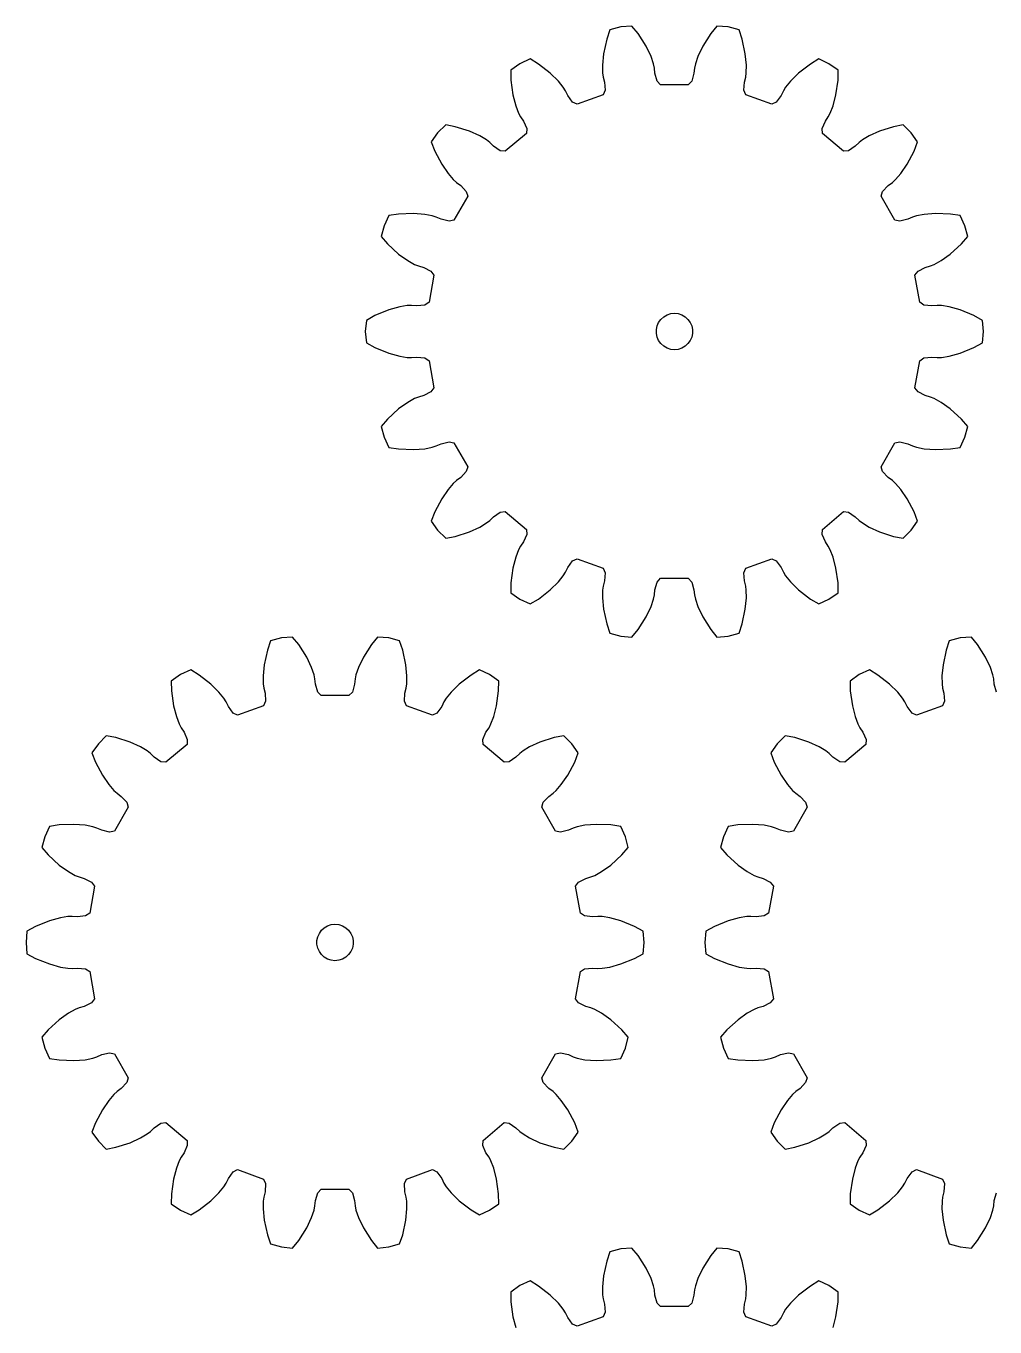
# Model space of a CAD drawing. Extents: x 0 to 163, y 0 to 201.
# Drawn here: x 0 to 79.8, y 94.1 to 201.3 of the extents above; entities that cross this region are included whole.
import ezdxf

# ---------------------------------------------------------------- set-up
doc = ezdxf.new("R2010")
doc.units = 0

msp = doc.modelspace()

# ---------------------------------------------------------------- linework, layer by layer
for p, q in [((48.11, 200.95), (47.85, 200.18)), ((49.01, 201.19), (48.11, 200.95)), ((49.93, 201.27), (49.01, 201.19)), ((50.44, 200.64), (49.93, 201.27)), ((51.09, 199.6), (50.44, 200.64)), ((56.42, 200.64), (55.77, 199.6)), ((56.93, 201.27), (56.42, 200.64)), ((57.85, 201.19), (56.93, 201.27)), ((58.75, 200.95), (57.85, 201.19)), ((59.01, 200.18), (58.75, 200.95)), ((47.85, 200.18), (47.59, 198.98)), ((51.5, 198.76), (51.09, 199.6)), ((55.77, 199.6), (55.36, 198.76)), ((59.27, 198.98), (59.01, 200.18)), ((41.54, 198.56), (40.7, 198.16)), ((42.23, 198.14), (41.54, 198.56)), ((47.59, 198.98), (47.5, 198.05)), ((51.7, 198.15), (51.5, 198.76)), ((55.36, 198.76), (55.16, 198.15)), ((59.36, 198.05), (59.27, 198.98)), ((65.32, 198.56), (64.63, 198.14)), ((66.16, 198.16), (65.32, 198.56)), ((40.7, 198.16), (39.94, 197.63)), ((39.94, 197.63), (39.95, 196.82)), ((43.2, 197.39), (42.23, 198.14)), ((43.87, 196.73), (43.2, 197.39)), ((47.5, 198.05), (47.51, 197.41)), ((47.51, 197.41), (47.56, 197.07)), ((51.78, 197.81), (51.7, 198.15)), ((51.82, 197.38), (51.78, 197.81)), ((52.01, 196.74), (51.82, 197.38)), ((55.04, 197.38), (54.85, 196.74)), ((55.08, 197.81), (55.04, 197.38)), ((55.16, 198.15), (55.08, 197.81)), ((59.3, 197.07), (59.35, 197.41)), ((59.35, 197.41), (59.36, 198.05)), ((63.66, 197.39), (62.99, 196.73)), ((64.63, 198.14), (63.66, 197.39)), ((66.92, 197.63), (66.16, 198.16)), ((66.91, 196.82), (66.92, 197.63)), ((39.95, 196.82), (40.12, 195.61)), ((44.27, 196.23), (43.87, 196.73)), ((44.45, 195.94), (44.27, 196.23)), ((47.56, 197.07), (47.67, 196.65)), ((47.67, 196.65), (47.71, 195.98)), ((52.29, 196.43), (52.01, 196.74)), ((54.57, 196.43), (52.29, 196.43)), ((54.85, 196.74), (54.57, 196.43)), ((59.15, 195.98), (59.19, 196.65)), ((59.19, 196.65), (59.3, 197.07)), ((62.59, 196.23), (62.41, 195.94)), ((62.99, 196.73), (62.59, 196.23)), ((66.74, 195.61), (66.91, 196.82)), ((40.12, 195.61), (40.35, 194.7)), ((44.64, 195.54), (44.45, 195.94)), ((45.04, 195.01), (44.64, 195.54)), ((45.41, 194.82), (45.04, 195.01)), ((47.55, 195.6), (45.41, 194.82)), ((47.71, 195.98), (47.55, 195.6)), ((59.31, 195.6), (59.15, 195.98)), ((61.45, 194.82), (59.31, 195.6)), ((61.82, 195.01), (61.45, 194.82)), ((62.22, 195.54), (61.82, 195.01)), ((62.41, 195.94), (62.22, 195.54)), ((66.51, 194.7), (66.74, 195.61)), ((40.35, 194.7), (40.58, 194.1)), ((40.58, 194.1), (40.75, 193.8)), ((66.11, 193.8), (66.27, 194.1)), ((66.27, 194.1), (66.51, 194.7)), ((34.58, 193.13), (33.92, 192.48)), ((35.37, 192.98), (34.58, 193.13)), ((36.54, 192.6), (35.37, 192.98)), ((40.75, 193.8), (40.99, 193.44)), ((40.99, 193.44), (41.26, 192.82)), ((65.6, 192.82), (65.87, 193.44)), ((65.87, 193.44), (66.11, 193.8)), ((71.49, 192.98), (70.32, 192.6)), ((72.28, 193.13), (71.49, 192.98)), ((72.94, 192.48), (72.28, 193.13)), ((33.92, 192.48), (33.39, 191.72)), ((37.39, 192.22), (36.54, 192.6)), ((37.94, 191.89), (37.39, 192.22)), ((38.21, 191.67), (37.94, 191.89)), ((41.24, 192.41), (39.49, 190.95)), ((41.26, 192.82), (41.24, 192.41)), ((65.62, 192.41), (65.6, 192.82)), ((67.36, 190.95), (65.62, 192.41)), ((68.92, 191.89), (68.65, 191.67)), ((69.47, 192.22), (68.92, 191.89)), ((70.32, 192.6), (69.47, 192.22)), ((73.47, 191.72), (72.94, 192.48)), ((33.39, 191.72), (33.68, 190.97)), ((33.68, 190.97), (34.25, 189.88)), ((38.53, 191.37), (38.21, 191.67)), ((39.08, 191), (38.53, 191.37)), ((39.49, 190.95), (39.08, 191)), ((67.78, 191), (67.36, 190.95)), ((68.33, 191.37), (67.78, 191)), ((68.65, 191.67), (68.33, 191.37)), ((72.6, 189.88), (73.18, 190.97)), ((73.18, 190.97), (73.47, 191.72)), ((34.25, 189.88), (34.78, 189.11)), ((72.08, 189.11), (72.6, 189.88)), ((34.78, 189.11), (35.2, 188.63)), ((35.2, 188.63), (35.46, 188.39)), ((71.4, 188.39), (71.65, 188.63)), ((71.65, 188.63), (72.08, 189.11)), ((35.46, 188.39), (35.82, 188.14)), ((35.82, 188.14), (36.28, 187.65)), ((36.28, 187.65), (36.4, 187.26)), ((70.46, 187.26), (70.58, 187.65)), ((70.58, 187.65), (71.04, 188.14)), ((71.04, 188.14), (71.4, 188.39)), ((36.4, 187.26), (35.26, 185.29)), ((71.6, 185.29), (70.46, 187.26)), ((29.89, 185.66), (29.5, 184.82)), ((30.69, 185.78), (29.89, 185.66)), ((31.92, 185.83), (30.69, 185.78)), ((32.85, 185.76), (31.92, 185.83)), ((33.48, 185.64), (32.85, 185.76)), ((33.81, 185.53), (33.48, 185.64)), ((34.21, 185.35), (33.81, 185.53)), ((73.05, 185.53), (72.65, 185.35)), ((73.38, 185.64), (73.05, 185.53)), ((74.01, 185.76), (73.38, 185.64)), ((74.94, 185.83), (74.01, 185.76)), ((76.17, 185.78), (74.94, 185.83)), ((76.97, 185.66), (76.17, 185.78)), ((77.36, 184.82), (76.97, 185.66)), ((29.5, 184.82), (29.26, 183.93)), ((34.86, 185.19), (34.21, 185.35)), ((35.26, 185.29), (34.86, 185.19)), ((72, 185.19), (71.6, 185.29)), ((72.65, 185.35), (72, 185.19)), ((77.6, 183.93), (77.36, 184.82)), ((29.26, 183.93), (29.79, 183.32)), ((29.79, 183.32), (30.7, 182.49)), ((76.16, 182.49), (77.07, 183.32)), ((77.07, 183.32), (77.6, 183.93)), ((30.7, 182.49), (31.46, 181.95)), ((75.4, 181.95), (76.16, 182.49)), ((31.46, 181.95), (32.02, 181.64)), ((32.02, 181.64), (32.34, 181.51)), ((32.34, 181.51), (32.77, 181.39)), ((32.77, 181.39), (33.36, 181.09)), ((33.36, 181.09), (33.61, 180.76)), ((73.24, 180.76), (73.5, 181.09)), ((73.5, 181.09), (74.09, 181.39)), ((74.09, 181.39), (74.52, 181.51)), ((74.52, 181.51), (74.84, 181.64)), ((74.84, 181.64), (75.4, 181.95)), ((33.61, 180.76), (33.22, 178.52)), ((73.64, 178.52), (73.24, 180.76)), ((29.89, 177.89), (28.75, 177.42)), ((30.79, 178.14), (29.89, 177.89)), ((31.42, 178.24), (30.79, 178.14)), ((31.77, 178.25), (31.42, 178.24)), ((32.21, 178.22), (31.77, 178.25)), ((32.87, 178.29), (32.21, 178.22)), ((33.22, 178.52), (32.87, 178.29)), ((73.99, 178.29), (73.64, 178.52)), ((74.65, 178.22), (73.99, 178.29)), ((75.09, 178.25), (74.65, 178.22)), ((75.44, 178.24), (75.09, 178.25)), ((76.07, 178.14), (75.44, 178.24)), ((76.97, 177.89), (76.07, 178.14)), ((78.11, 177.42), (76.97, 177.89)), ((28.05, 177.03), (27.96, 176.11)), ((28.75, 177.42), (28.05, 177.03)), ((52, 176.57), (52.13, 176.86)), ((52.13, 176.86), (52.31, 177.11)), ((52.31, 177.11), (52.55, 177.32)), ((52.55, 177.32), (52.82, 177.48)), ((52.82, 177.48), (53.12, 177.58)), ((53.12, 177.58), (53.43, 177.61)), ((53.43, 177.61), (53.74, 177.58)), ((53.74, 177.58), (54.04, 177.48)), ((54.04, 177.48), (54.31, 177.32)), ((54.31, 177.32), (54.54, 177.11)), ((54.54, 177.11), (54.73, 176.86)), ((54.73, 176.86), (54.86, 176.57)), ((78.81, 177.03), (78.11, 177.42)), ((78.89, 176.11), (78.81, 177.03)), ((27.96, 176.11), (28.05, 175.19)), ((51.94, 176.27), (52, 176.57)), ((51.94, 175.95), (51.94, 176.27)), ((52, 175.65), (51.94, 175.95)), ((54.86, 176.57), (54.92, 176.27)), ((54.92, 175.95), (54.86, 175.65)), ((54.92, 176.27), (54.92, 175.95)), ((78.81, 175.19), (78.89, 176.11)), ((28.05, 175.19), (28.75, 174.8)), ((28.75, 174.8), (29.89, 174.33)), ((52.13, 175.36), (52, 175.65)), ((52.31, 175.11), (52.13, 175.36)), ((52.55, 174.9), (52.31, 175.11)), ((52.82, 174.74), (52.55, 174.9)), ((53.12, 174.64), (52.82, 174.74)), ((54.04, 174.74), (53.74, 174.64)), ((54.31, 174.9), (54.04, 174.74)), ((54.54, 175.11), (54.31, 174.9)), ((54.73, 175.36), (54.54, 175.11)), ((54.86, 175.65), (54.73, 175.36)), ((76.97, 174.33), (78.11, 174.8)), ((78.11, 174.8), (78.81, 175.19)), ((29.89, 174.33), (30.79, 174.08)), ((30.79, 174.08), (31.42, 173.98)), ((31.42, 173.98), (31.77, 173.97)), ((31.77, 173.97), (32.21, 174)), ((32.21, 174), (32.87, 173.93)), ((32.87, 173.93), (33.22, 173.7)), ((33.22, 173.7), (33.61, 171.46)), ((53.43, 174.61), (53.12, 174.64)), ((53.74, 174.64), (53.43, 174.61)), ((73.24, 171.46), (73.64, 173.7)), ((73.64, 173.7), (73.99, 173.93)), ((73.99, 173.93), (74.65, 174)), ((74.65, 174), (75.09, 173.97)), ((75.09, 173.97), (75.44, 173.98)), ((75.44, 173.98), (76.07, 174.08)), ((76.07, 174.08), (76.97, 174.33)), ((33.61, 171.46), (33.36, 171.13)), ((73.5, 171.13), (73.24, 171.46)), ((32.02, 170.58), (31.46, 170.27)), ((32.34, 170.71), (32.02, 170.58)), ((32.77, 170.83), (32.34, 170.71)), ((33.36, 171.13), (32.77, 170.83)), ((74.09, 170.83), (73.5, 171.13)), ((74.52, 170.71), (74.09, 170.83)), ((74.84, 170.58), (74.52, 170.71)), ((75.4, 170.27), (74.84, 170.58)), ((30.7, 169.73), (29.79, 168.9)), ((31.46, 170.27), (30.7, 169.73)), ((76.16, 169.73), (75.4, 170.27)), ((77.07, 168.9), (76.16, 169.73)), ((29.79, 168.9), (29.26, 168.3)), ((29.26, 168.3), (29.5, 167.4)), ((77.6, 168.3), (77.07, 168.9)), ((77.36, 167.4), (77.6, 168.3)), ((29.5, 167.4), (29.89, 166.56)), ((76.97, 166.56), (77.36, 167.4)), ((29.89, 166.56), (30.69, 166.44)), ((30.69, 166.44), (31.92, 166.39)), ((31.92, 166.39), (32.85, 166.46)), ((32.85, 166.46), (33.48, 166.59)), ((33.48, 166.59), (33.81, 166.69)), ((33.81, 166.69), (34.21, 166.87)), ((34.21, 166.87), (34.86, 167.03)), ((34.86, 167.03), (35.26, 166.94)), ((35.26, 166.94), (36.4, 164.96)), ((70.46, 164.96), (71.6, 166.94)), ((71.6, 166.94), (72, 167.03)), ((72, 167.03), (72.65, 166.87)), ((72.65, 166.87), (73.05, 166.69)), ((73.05, 166.69), (73.38, 166.59)), ((73.38, 166.59), (74.01, 166.46)), ((74.01, 166.46), (74.94, 166.39)), ((74.94, 166.39), (76.17, 166.44)), ((76.17, 166.44), (76.97, 166.56)), ((35.82, 164.08), (35.46, 163.83)), ((36.28, 164.57), (35.82, 164.08)), ((36.4, 164.96), (36.28, 164.57)), ((70.58, 164.57), (70.46, 164.96)), ((71.04, 164.08), (70.58, 164.57)), ((71.4, 163.83), (71.04, 164.08)), ((34.78, 163.11), (34.25, 162.34)), ((35.2, 163.59), (34.78, 163.11)), ((35.46, 163.83), (35.2, 163.59)), ((71.65, 163.59), (71.4, 163.83)), ((72.08, 163.11), (71.65, 163.59)), ((72.6, 162.34), (72.08, 163.11)), ((34.25, 162.34), (33.68, 161.25)), ((73.18, 161.25), (72.6, 162.34)), ((33.68, 161.25), (33.39, 160.5)), ((38.21, 160.55), (38.53, 160.85)), ((38.53, 160.85), (39.08, 161.22)), ((39.08, 161.22), (39.49, 161.28)), ((39.49, 161.28), (41.24, 159.81)), ((65.62, 159.81), (67.36, 161.28)), ((67.36, 161.28), (67.78, 161.22)), ((67.78, 161.22), (68.33, 160.85)), ((68.33, 160.85), (68.65, 160.55)), ((73.47, 160.5), (73.18, 161.25)), ((33.39, 160.5), (33.92, 159.74)), ((33.92, 159.74), (34.58, 159.09)), ((36.54, 159.62), (37.39, 160)), ((37.39, 160), (37.94, 160.34)), ((37.94, 160.34), (38.21, 160.55)), ((41.24, 159.81), (41.26, 159.4)), ((65.6, 159.4), (65.62, 159.81)), ((68.65, 160.55), (68.92, 160.34)), ((68.92, 160.34), (69.47, 160)), ((69.47, 160), (70.32, 159.62)), ((72.28, 159.09), (72.94, 159.74)), ((72.94, 159.74), (73.47, 160.5)), ((34.58, 159.09), (35.37, 159.24)), ((35.37, 159.24), (36.54, 159.62)), ((40.99, 158.78), (40.75, 158.42)), ((41.26, 159.4), (40.99, 158.78)), ((65.87, 158.78), (65.6, 159.4)), ((66.11, 158.42), (65.87, 158.78)), ((70.32, 159.62), (71.49, 159.24)), ((71.49, 159.24), (72.28, 159.09)), ((40.35, 157.52), (40.12, 156.61)), ((40.58, 158.12), (40.35, 157.52)), ((40.75, 158.42), (40.58, 158.12)), ((66.27, 158.12), (66.11, 158.42)), ((66.51, 157.52), (66.27, 158.12)), ((66.74, 156.61), (66.51, 157.52)), ((40.12, 156.61), (39.95, 155.4)), ((44.45, 156.28), (44.64, 156.68)), ((44.64, 156.68), (45.04, 157.21)), ((45.04, 157.21), (45.41, 157.4)), ((45.41, 157.4), (47.55, 156.62)), ((47.55, 156.62), (47.71, 156.24)), ((59.15, 156.24), (59.31, 156.62)), ((59.31, 156.62), (61.45, 157.4)), ((61.45, 157.4), (61.82, 157.21)), ((61.82, 157.21), (62.22, 156.68)), ((62.22, 156.68), (62.41, 156.28)), ((66.91, 155.4), (66.74, 156.61)), ((39.95, 155.4), (39.94, 154.59)), ((43.2, 154.84), (43.87, 155.49)), ((43.87, 155.49), (44.27, 155.99)), ((44.27, 155.99), (44.45, 156.28)), ((47.67, 155.58), (47.56, 155.15)), ((47.71, 156.24), (47.67, 155.58)), ((51.82, 154.84), (52.01, 155.48)), ((52.01, 155.48), (52.29, 155.79)), ((52.29, 155.79), (54.57, 155.79)), ((54.57, 155.79), (54.85, 155.48)), ((54.85, 155.48), (55.04, 154.84)), ((59.19, 155.58), (59.15, 156.24)), ((59.3, 155.15), (59.19, 155.58)), ((62.41, 156.28), (62.59, 155.99)), ((62.59, 155.99), (62.99, 155.49)), ((62.99, 155.49), (63.66, 154.84)), ((66.92, 154.59), (66.91, 155.4)), ((39.94, 154.59), (40.7, 154.06)), ((42.23, 154.08), (43.2, 154.84)), ((47.51, 154.81), (47.5, 154.17)), ((47.56, 155.15), (47.51, 154.81)), ((51.7, 154.07), (51.78, 154.41)), ((51.78, 154.41), (51.82, 154.84)), ((55.04, 154.84), (55.08, 154.41)), ((55.08, 154.41), (55.16, 154.07)), ((59.35, 154.81), (59.3, 155.15)), ((59.36, 154.17), (59.35, 154.81)), ((63.66, 154.84), (64.63, 154.08)), ((66.16, 154.06), (66.92, 154.59)), ((40.7, 154.06), (41.54, 153.67)), ((41.54, 153.67), (42.23, 154.08)), ((47.5, 154.17), (47.59, 153.24)), ((47.59, 153.24), (47.85, 152.04)), ((51.09, 152.62), (51.5, 153.46)), ((51.5, 153.46), (51.7, 154.07)), ((55.16, 154.07), (55.36, 153.46)), ((55.36, 153.46), (55.77, 152.62)), ((59.01, 152.04), (59.27, 153.24)), ((59.27, 153.24), (59.36, 154.17)), ((64.63, 154.08), (65.32, 153.67)), ((65.32, 153.67), (66.16, 154.06)), ((50.44, 151.58), (51.09, 152.62)), ((55.77, 152.62), (56.42, 151.58)), ((47.85, 152.04), (48.11, 151.27)), ((48.11, 151.27), (49.01, 151.03)), ((49.93, 150.95), (50.44, 151.58)), ((56.42, 151.58), (56.93, 150.95)), ((57.85, 151.03), (58.75, 151.27)), ((58.75, 151.27), (59.01, 152.04)), ((20.15, 150.63), (19.89, 149.87)), ((21.04, 150.87), (20.15, 150.63)), ((21.97, 150.95), (21.04, 150.87)), ((22.47, 150.32), (21.97, 150.95)), ((23.13, 149.28), (22.47, 150.32)), ((28.46, 150.32), (27.8, 149.28)), ((28.96, 150.95), (28.46, 150.32)), ((29.89, 150.87), (28.96, 150.95)), ((30.78, 150.63), (29.89, 150.87)), ((31.04, 149.87), (30.78, 150.63)), ((49.01, 151.03), (49.93, 150.95)), ((56.93, 150.95), (57.85, 151.03)), ((76.08, 150.63), (75.82, 149.87)), ((76.97, 150.87), (76.08, 150.63)), ((77.9, 150.95), (76.97, 150.87)), ((78.4, 150.32), (77.9, 150.95)), ((79.06, 149.28), (78.4, 150.32)), ((19.89, 149.87), (19.63, 148.67)), ((23.53, 148.44), (23.13, 149.28)), ((27.8, 149.28), (27.4, 148.44)), ((31.3, 148.67), (31.04, 149.87)), ((75.82, 149.87), (75.56, 148.67)), ((79.46, 148.44), (79.06, 149.28)), ((13.57, 148.24), (12.73, 147.85)), ((14.26, 147.82), (13.57, 148.24)), ((19.63, 148.67), (19.54, 147.74)), ((23.74, 147.83), (23.53, 148.44)), ((27.4, 148.44), (27.19, 147.83)), ((31.39, 147.74), (31.3, 148.67)), ((37.36, 148.24), (36.67, 147.82)), ((38.2, 147.85), (37.36, 148.24)), ((69.5, 148.24), (68.66, 147.85)), ((70.19, 147.82), (69.5, 148.24)), ((75.56, 148.67), (75.47, 147.74)), ((79.67, 147.83), (79.46, 148.44)), ((12.73, 147.85), (11.97, 147.32)), ((11.97, 147.32), (11.99, 146.51)), ((15.23, 147.07), (14.26, 147.82)), ((15.9, 146.41), (15.23, 147.07)), ((19.54, 147.74), (19.55, 147.1)), ((19.55, 147.1), (19.6, 146.75)), ((23.81, 147.5), (23.74, 147.83)), ((23.85, 147.06), (23.81, 147.5)), ((24.04, 146.42), (23.85, 147.06)), ((27.08, 147.06), (26.89, 146.42)), ((27.12, 147.5), (27.08, 147.06)), ((27.19, 147.83), (27.12, 147.5)), ((31.33, 146.75), (31.38, 147.1)), ((31.38, 147.1), (31.39, 147.74)), ((35.69, 147.07), (35.03, 146.41)), ((36.67, 147.82), (35.69, 147.07)), ((38.96, 147.32), (38.2, 147.85)), ((38.94, 146.51), (38.96, 147.32)), ((68.66, 147.85), (67.9, 147.32)), ((67.9, 147.32), (67.92, 146.51)), ((71.16, 147.07), (70.19, 147.82)), ((71.83, 146.41), (71.16, 147.07)), ((75.47, 147.74), (75.48, 147.1)), ((75.48, 147.1), (75.53, 146.75)), ((79.74, 147.5), (79.67, 147.83)), ((79.78, 147.06), (79.74, 147.5)), ((79.97, 146.42), (79.78, 147.06)), ((11.99, 146.51), (12.16, 145.29)), ((16.3, 145.91), (15.9, 146.41)), ((16.49, 145.62), (16.3, 145.91)), ((19.6, 146.75), (19.7, 146.33)), ((19.7, 146.33), (19.74, 145.66)), ((24.33, 146.12), (24.04, 146.42)), ((26.6, 146.12), (24.33, 146.12)), ((26.89, 146.42), (26.6, 146.12)), ((31.18, 145.66), (31.22, 146.33)), ((31.22, 146.33), (31.33, 146.75)), ((34.63, 145.91), (34.44, 145.62)), ((35.03, 146.41), (34.63, 145.91)), ((38.77, 145.29), (38.94, 146.51)), ((67.92, 146.51), (68.09, 145.29)), ((72.23, 145.91), (71.83, 146.41)), ((72.42, 145.62), (72.23, 145.91)), ((75.53, 146.75), (75.63, 146.33)), ((75.63, 146.33), (75.67, 145.66)), ((12.16, 145.29), (12.39, 144.39)), ((16.68, 145.23), (16.49, 145.62)), ((17.08, 144.69), (16.68, 145.23)), ((17.44, 144.5), (17.08, 144.69)), ((19.58, 145.28), (17.44, 144.5)), ((19.74, 145.66), (19.58, 145.28)), ((31.35, 145.28), (31.18, 145.66)), ((33.49, 144.5), (31.35, 145.28)), ((33.85, 144.69), (33.49, 144.5)), ((34.25, 145.23), (33.85, 144.69)), ((34.44, 145.62), (34.25, 145.23)), ((38.54, 144.39), (38.77, 145.29)), ((68.09, 145.29), (68.32, 144.39)), ((72.61, 145.23), (72.42, 145.62)), ((73.01, 144.69), (72.61, 145.23)), ((73.37, 144.5), (73.01, 144.69)), ((75.51, 145.28), (73.37, 144.5)), ((75.67, 145.66), (75.51, 145.28)), ((12.39, 144.39), (12.62, 143.79)), ((12.62, 143.79), (12.78, 143.48)), ((38.15, 143.48), (38.31, 143.79)), ((38.31, 143.79), (38.54, 144.39)), ((68.32, 144.39), (68.55, 143.79)), ((68.55, 143.79), (68.71, 143.48)), ((6.61, 142.82), (5.96, 142.16)), ((7.41, 142.66), (6.61, 142.82)), ((8.58, 142.29), (7.41, 142.66)), ((12.78, 143.48), (13.03, 143.12)), ((13.03, 143.12), (13.29, 142.51)), ((13.29, 142.51), (13.27, 142.09)), ((37.64, 142.51), (37.9, 143.12)), ((37.66, 142.09), (37.64, 142.51)), ((37.9, 143.12), (38.15, 143.48)), ((43.52, 142.66), (42.35, 142.29)), ((44.32, 142.82), (43.52, 142.66)), ((44.97, 142.16), (44.32, 142.82)), ((62.54, 142.82), (61.89, 142.16)), ((63.34, 142.66), (62.54, 142.82)), ((64.5, 142.29), (63.34, 142.66)), ((68.71, 143.48), (68.96, 143.12)), ((68.96, 143.12), (69.22, 142.51)), ((69.22, 142.51), (69.2, 142.09)), ((5.96, 142.16), (5.43, 141.4)), ((9.43, 141.9), (8.58, 142.29)), ((9.97, 141.57), (9.43, 141.9)), ((10.25, 141.36), (9.97, 141.57)), ((13.27, 142.09), (11.53, 140.63)), ((39.4, 140.63), (37.66, 142.09)), ((40.96, 141.57), (40.68, 141.36)), ((41.5, 141.9), (40.96, 141.57)), ((42.35, 142.29), (41.5, 141.9)), ((45.5, 141.4), (44.97, 142.16)), ((61.89, 142.16), (61.36, 141.4)), ((65.36, 141.9), (64.5, 142.29)), ((65.9, 141.57), (65.36, 141.9)), ((66.18, 141.36), (65.9, 141.57)), ((69.2, 142.09), (67.46, 140.63)), ((5.43, 141.4), (5.72, 140.65)), ((5.72, 140.65), (6.29, 139.56)), ((10.56, 141.05), (10.25, 141.36)), ((11.12, 140.68), (10.56, 141.05)), ((11.53, 140.63), (11.12, 140.68)), ((39.81, 140.68), (39.4, 140.63)), ((40.37, 141.05), (39.81, 140.68)), ((40.68, 141.36), (40.37, 141.05)), ((44.64, 139.56), (45.21, 140.65)), ((45.21, 140.65), (45.5, 141.4)), ((61.36, 141.4), (61.65, 140.65)), ((61.65, 140.65), (62.22, 139.56)), ((66.49, 141.05), (66.18, 141.36)), ((67.05, 140.68), (66.49, 141.05)), ((67.46, 140.63), (67.05, 140.68)), ((6.29, 139.56), (6.82, 138.79)), ((44.11, 138.79), (44.64, 139.56)), ((62.22, 139.56), (62.75, 138.79)), ((6.82, 138.79), (7.24, 138.31)), ((7.24, 138.31), (7.5, 138.08)), ((43.43, 138.08), (43.69, 138.31)), ((43.69, 138.31), (44.11, 138.79)), ((62.75, 138.79), (63.17, 138.31)), ((63.17, 138.31), (63.43, 138.08)), ((7.5, 138.08), (7.85, 137.82)), ((7.85, 137.82), (8.31, 137.34)), ((8.31, 137.34), (8.43, 136.94)), ((42.49, 136.94), (42.62, 137.34)), ((42.62, 137.34), (43.08, 137.82)), ((43.08, 137.82), (43.43, 138.08)), ((63.43, 138.08), (63.78, 137.82)), ((63.78, 137.82), (64.24, 137.34)), ((64.24, 137.34), (64.36, 136.94)), ((8.43, 136.94), (7.3, 134.97)), ((43.63, 134.97), (42.49, 136.94)), ((64.36, 136.94), (63.23, 134.97)), ((1.93, 135.34), (1.54, 134.5)), ((2.73, 135.47), (1.93, 135.34)), ((3.95, 135.51), (2.73, 135.47)), ((4.88, 135.44), (3.95, 135.51)), ((5.51, 135.32), (4.88, 135.44)), ((5.84, 135.21), (5.51, 135.32)), ((6.24, 135.03), (5.84, 135.21)), ((6.89, 134.88), (6.24, 135.03)), ((44.69, 135.03), (44.04, 134.88)), ((45.09, 135.21), (44.69, 135.03)), ((45.42, 135.32), (45.09, 135.21)), ((46.04, 135.44), (45.42, 135.32)), ((46.98, 135.51), (46.04, 135.44)), ((48.2, 135.47), (46.98, 135.51)), ((49, 135.34), (48.2, 135.47)), ((49.39, 134.5), (49, 135.34)), ((57.86, 135.34), (57.47, 134.5)), ((58.66, 135.47), (57.86, 135.34)), ((59.88, 135.51), (58.66, 135.47)), ((60.81, 135.44), (59.88, 135.51)), ((61.44, 135.32), (60.81, 135.44)), ((61.77, 135.21), (61.44, 135.32)), ((62.17, 135.03), (61.77, 135.21)), ((62.82, 134.88), (62.17, 135.03)), ((1.54, 134.5), (1.3, 133.61)), ((7.3, 134.97), (6.89, 134.88)), ((44.04, 134.88), (43.63, 134.97)), ((49.63, 133.61), (49.39, 134.5)), ((57.47, 134.5), (57.23, 133.61)), ((63.23, 134.97), (62.82, 134.88)), ((1.3, 133.61), (1.83, 133)), ((1.83, 133), (2.74, 132.17)), ((48.19, 132.17), (49.1, 133)), ((49.1, 133), (49.63, 133.61)), ((57.23, 133.61), (57.76, 133)), ((57.76, 133), (58.67, 132.17)), ((2.74, 132.17), (3.5, 131.63)), ((47.43, 131.63), (48.19, 132.17)), ((58.67, 132.17), (59.43, 131.63)), ((3.5, 131.63), (4.06, 131.32)), ((4.06, 131.32), (4.38, 131.19)), ((4.38, 131.19), (4.8, 131.07)), ((4.8, 131.07), (5.4, 130.77)), ((5.4, 130.77), (5.65, 130.44)), ((45.28, 130.44), (45.53, 130.77)), ((45.53, 130.77), (46.13, 131.07)), ((46.13, 131.07), (46.55, 131.19)), ((46.55, 131.19), (46.87, 131.32)), ((46.87, 131.32), (47.43, 131.63)), ((59.43, 131.63), (59.99, 131.32)), ((59.99, 131.32), (60.31, 131.19)), ((60.31, 131.19), (60.73, 131.07)), ((60.73, 131.07), (61.33, 130.77)), ((61.33, 130.77), (61.58, 130.44)), ((5.65, 130.44), (5.25, 128.2)), ((45.68, 128.2), (45.28, 130.44)), ((61.58, 130.44), (61.18, 128.2)), ((1.93, 127.57), (0.79, 127.11)), ((2.83, 127.82), (1.93, 127.57)), ((3.46, 127.92), (2.83, 127.82)), ((3.81, 127.93), (3.46, 127.92)), ((4.24, 127.9), (3.81, 127.93)), ((4.91, 127.98), (4.24, 127.9)), ((5.25, 128.2), (4.91, 127.98)), ((46.02, 127.98), (45.68, 128.2)), ((46.69, 127.9), (46.02, 127.98)), ((47.12, 127.93), (46.69, 127.9)), ((47.47, 127.92), (47.12, 127.93)), ((48.1, 127.82), (47.47, 127.92)), ((49, 127.57), (48.1, 127.82)), ((50.14, 127.11), (49, 127.57)), ((57.86, 127.57), (56.72, 127.11)), ((58.76, 127.82), (57.86, 127.57)), ((59.39, 127.92), (58.76, 127.82)), ((59.73, 127.93), (59.39, 127.92)), ((60.17, 127.9), (59.73, 127.93)), ((60.83, 127.98), (60.17, 127.9)), ((61.18, 128.2), (60.83, 127.98)), ((0.08, 126.72), (0, 125.79)), ((0.79, 127.11), (0.08, 126.72)), ((24.04, 126.26), (24.17, 126.54)), ((24.17, 126.54), (24.35, 126.8)), ((24.35, 126.8), (24.58, 127.01)), ((24.58, 127.01), (24.85, 127.16)), ((24.85, 127.16), (25.15, 127.26)), ((25.15, 127.26), (25.46, 127.29)), ((25.46, 127.29), (25.78, 127.26)), ((25.78, 127.26), (26.07, 127.16)), ((26.07, 127.16), (26.35, 127.01)), ((26.35, 127.01), (26.58, 126.8)), ((26.58, 126.8), (26.76, 126.54)), ((26.76, 126.54), (26.89, 126.26)), ((50.85, 126.72), (50.14, 127.11)), ((50.93, 125.79), (50.85, 126.72)), ((56.01, 126.72), (55.93, 125.79)), ((56.72, 127.11), (56.01, 126.72)), ((0, 125.79), (0.08, 124.87)), ((23.97, 125.95), (24.04, 126.26)), ((23.97, 125.64), (23.97, 125.95)), ((24.04, 125.33), (23.97, 125.64)), ((26.89, 126.26), (26.96, 125.95)), ((26.96, 125.64), (26.89, 125.33)), ((26.96, 125.95), (26.96, 125.64)), ((50.85, 124.87), (50.93, 125.79)), ((55.93, 125.79), (56.01, 124.87)), ((0.08, 124.87), (0.79, 124.48)), ((0.79, 124.48), (1.93, 124.02)), ((24.17, 125.04), (24.04, 125.33)), ((24.35, 124.79), (24.17, 125.04)), ((24.58, 124.58), (24.35, 124.79)), ((24.85, 124.42), (24.58, 124.58)), ((25.15, 124.33), (24.85, 124.42)), ((25.46, 124.29), (25.15, 124.33)), ((25.78, 124.33), (25.46, 124.29)), ((26.07, 124.42), (25.78, 124.33)), ((26.35, 124.58), (26.07, 124.42)), ((26.58, 124.79), (26.35, 124.58)), ((26.76, 125.04), (26.58, 124.79)), ((26.89, 125.33), (26.76, 125.04)), ((49, 124.02), (50.14, 124.48)), ((50.14, 124.48), (50.85, 124.87)), ((56.01, 124.87), (56.72, 124.48)), ((56.72, 124.48), (57.86, 124.02)), ((1.93, 124.02), (2.83, 123.77)), ((2.83, 123.77), (3.46, 123.67)), ((3.46, 123.67), (3.81, 123.65)), ((3.81, 123.65), (4.24, 123.69)), ((4.24, 123.69), (4.91, 123.61)), ((4.91, 123.61), (5.25, 123.39)), ((5.25, 123.39), (5.65, 121.14)), ((45.28, 121.14), (45.68, 123.39)), ((45.68, 123.39), (46.02, 123.61)), ((46.02, 123.61), (46.69, 123.69)), ((46.69, 123.69), (47.12, 123.65)), ((47.12, 123.65), (47.47, 123.67)), ((47.47, 123.67), (48.1, 123.77)), ((48.1, 123.77), (49, 124.02)), ((57.86, 124.02), (58.76, 123.77)), ((58.76, 123.77), (59.39, 123.67)), ((59.39, 123.67), (59.73, 123.65)), ((59.73, 123.65), (60.17, 123.69)), ((60.17, 123.69), (60.83, 123.61)), ((60.83, 123.61), (61.18, 123.39)), ((61.18, 123.39), (61.58, 121.14)), ((5.65, 121.14), (5.4, 120.81)), ((45.53, 120.81), (45.28, 121.14)), ((61.58, 121.14), (61.33, 120.81)), ((4.06, 120.27), (3.5, 119.96)), ((4.38, 120.4), (4.06, 120.27)), ((4.8, 120.51), (4.38, 120.4)), ((5.4, 120.81), (4.8, 120.51)), ((46.13, 120.51), (45.53, 120.81)), ((46.55, 120.4), (46.13, 120.51)), ((46.87, 120.27), (46.55, 120.4)), ((47.43, 119.96), (46.87, 120.27)), ((59.99, 120.27), (59.43, 119.96)), ((60.31, 120.4), (59.99, 120.27)), ((60.73, 120.51), (60.31, 120.4)), ((61.33, 120.81), (60.73, 120.51)), ((2.74, 119.41), (1.83, 118.59)), ((3.5, 119.96), (2.74, 119.41)), ((48.19, 119.41), (47.43, 119.96)), ((49.1, 118.59), (48.19, 119.41)), ((58.67, 119.41), (57.76, 118.59)), ((59.43, 119.96), (58.67, 119.41)), ((1.83, 118.59), (1.3, 117.98)), ((1.3, 117.98), (1.54, 117.08)), ((49.63, 117.98), (49.1, 118.59)), ((49.39, 117.08), (49.63, 117.98)), ((57.76, 118.59), (57.23, 117.98)), ((57.23, 117.98), (57.47, 117.08)), ((1.54, 117.08), (1.93, 116.24)), ((49, 116.24), (49.39, 117.08)), ((57.47, 117.08), (57.86, 116.24)), ((1.93, 116.24), (2.73, 116.12)), ((2.73, 116.12), (3.95, 116.07)), ((3.95, 116.07), (4.88, 116.14)), ((4.88, 116.14), (5.51, 116.27)), ((5.51, 116.27), (5.84, 116.37)), ((5.84, 116.37), (6.24, 116.56)), ((6.24, 116.56), (6.89, 116.71)), ((6.89, 116.71), (7.3, 116.62)), ((7.3, 116.62), (8.43, 114.65)), ((42.49, 114.65), (43.63, 116.62)), ((43.63, 116.62), (44.04, 116.71)), ((44.04, 116.71), (44.69, 116.56)), ((44.69, 116.56), (45.09, 116.37)), ((45.09, 116.37), (45.42, 116.27)), ((45.42, 116.27), (46.04, 116.14)), ((46.04, 116.14), (46.98, 116.07)), ((46.98, 116.07), (48.2, 116.12)), ((48.2, 116.12), (49, 116.24)), ((57.86, 116.24), (58.66, 116.12)), ((58.66, 116.12), (59.88, 116.07)), ((59.88, 116.07), (60.81, 116.14)), ((60.81, 116.14), (61.44, 116.27)), ((61.44, 116.27), (61.77, 116.37)), ((61.77, 116.37), (62.17, 116.56)), ((62.17, 116.56), (62.82, 116.71)), ((62.82, 116.71), (63.23, 116.62)), ((63.23, 116.62), (64.36, 114.65)), ((8.43, 114.65), (8.31, 114.25)), ((42.62, 114.25), (42.49, 114.65)), ((64.36, 114.65), (64.24, 114.25)), ((7.85, 113.76), (7.5, 113.51)), ((8.31, 114.25), (7.85, 113.76)), ((43.08, 113.76), (42.62, 114.25)), ((43.43, 113.51), (43.08, 113.76)), ((63.78, 113.76), (63.43, 113.51)), ((64.24, 114.25), (63.78, 113.76)), ((6.82, 112.79), (6.29, 112.02)), ((7.24, 113.28), (6.82, 112.79)), ((7.5, 113.51), (7.24, 113.28)), ((43.69, 113.28), (43.43, 113.51)), ((44.11, 112.79), (43.69, 113.28)), ((44.64, 112.02), (44.11, 112.79)), ((62.75, 112.79), (62.22, 112.02)), ((63.17, 113.28), (62.75, 112.79)), ((63.43, 113.51), (63.17, 113.28)), ((6.29, 112.02), (5.72, 110.94)), ((45.21, 110.94), (44.64, 112.02)), ((62.22, 112.02), (61.65, 110.94)), ((5.72, 110.94), (5.43, 110.18)), ((10.25, 110.23), (10.56, 110.54)), ((10.56, 110.54), (11.12, 110.91)), ((11.12, 110.91), (11.53, 110.96)), ((11.53, 110.96), (13.27, 109.49)), ((37.66, 109.49), (39.4, 110.96)), ((39.4, 110.96), (39.81, 110.91)), ((39.81, 110.91), (40.37, 110.54)), ((40.37, 110.54), (40.68, 110.23)), ((45.5, 110.18), (45.21, 110.94)), ((61.65, 110.94), (61.36, 110.18)), ((66.18, 110.23), (66.49, 110.54)), ((66.49, 110.54), (67.05, 110.91)), ((67.05, 110.91), (67.46, 110.96)), ((67.46, 110.96), (69.2, 109.49)), ((5.43, 110.18), (5.96, 109.42)), ((5.96, 109.42), (6.61, 108.77)), ((7.41, 108.93), (8.58, 109.3)), ((8.58, 109.3), (9.43, 109.69)), ((9.43, 109.69), (9.97, 110.02)), ((9.97, 110.02), (10.25, 110.23)), ((13.27, 109.49), (13.29, 109.08)), ((37.64, 109.08), (37.66, 109.49)), ((40.68, 110.23), (40.96, 110.02)), ((40.96, 110.02), (41.5, 109.69)), ((41.5, 109.69), (42.35, 109.3)), ((42.35, 109.3), (43.52, 108.93)), ((44.32, 108.77), (44.97, 109.42)), ((44.97, 109.42), (45.5, 110.18)), ((61.36, 110.18), (61.89, 109.42)), ((61.89, 109.42), (62.54, 108.77)), ((63.34, 108.93), (64.5, 109.3)), ((64.5, 109.3), (65.36, 109.69)), ((65.36, 109.69), (65.9, 110.02)), ((65.9, 110.02), (66.18, 110.23)), ((69.2, 109.49), (69.22, 109.08)), ((6.61, 108.77), (7.41, 108.93)), ((13.03, 108.47), (12.78, 108.11)), ((13.29, 109.08), (13.03, 108.47)), ((37.9, 108.47), (37.64, 109.08)), ((38.15, 108.11), (37.9, 108.47)), ((43.52, 108.93), (44.32, 108.77)), ((62.54, 108.77), (63.34, 108.93)), ((68.96, 108.47), (68.71, 108.11)), ((69.22, 109.08), (68.96, 108.47)), ((12.39, 107.2), (12.16, 106.3)), ((12.62, 107.8), (12.39, 107.2)), ((12.78, 108.11), (12.62, 107.8)), ((38.31, 107.8), (38.15, 108.11)), ((38.54, 107.2), (38.31, 107.8)), ((38.77, 106.3), (38.54, 107.2)), ((68.32, 107.2), (68.09, 106.3)), ((68.55, 107.8), (68.32, 107.2)), ((68.71, 108.11), (68.55, 107.8)), ((12.16, 106.3), (11.99, 105.08)), ((16.49, 105.97), (16.68, 106.36)), ((16.68, 106.36), (17.08, 106.9)), ((17.08, 106.9), (17.44, 107.09)), ((17.44, 107.09), (19.58, 106.31)), ((19.58, 106.31), (19.74, 105.93)), ((31.18, 105.93), (31.35, 106.31)), ((31.35, 106.31), (33.49, 107.09)), ((33.49, 107.09), (33.85, 106.9)), ((33.85, 106.9), (34.25, 106.36)), ((34.25, 106.36), (34.44, 105.97)), ((38.94, 105.08), (38.77, 106.3)), ((68.09, 106.3), (67.92, 105.08)), ((72.42, 105.97), (72.61, 106.36)), ((72.61, 106.36), (73.01, 106.9)), ((73.01, 106.9), (73.37, 107.09)), ((73.37, 107.09), (75.51, 106.31)), ((75.51, 106.31), (75.67, 105.93)), ((11.99, 105.08), (11.97, 104.27)), ((15.23, 104.52), (15.9, 105.17)), ((15.9, 105.17), (16.3, 105.67)), ((16.3, 105.67), (16.49, 105.97)), ((19.7, 105.26), (19.6, 104.83)), ((19.74, 105.93), (19.7, 105.26)), ((23.85, 104.53), (24.04, 105.17)), ((24.04, 105.17), (24.33, 105.47)), ((24.33, 105.47), (26.6, 105.47)), ((26.6, 105.47), (26.89, 105.17)), ((26.89, 105.17), (27.08, 104.53)), ((31.22, 105.26), (31.18, 105.93)), ((31.33, 104.83), (31.22, 105.26)), ((34.44, 105.97), (34.63, 105.67)), ((34.63, 105.67), (35.03, 105.17)), ((35.03, 105.17), (35.69, 104.52)), ((38.96, 104.27), (38.94, 105.08)), ((67.92, 105.08), (67.9, 104.27)), ((71.16, 104.52), (71.83, 105.17)), ((71.83, 105.17), (72.23, 105.67)), ((72.23, 105.67), (72.42, 105.97)), ((75.63, 105.26), (75.53, 104.83)), ((75.67, 105.93), (75.63, 105.26)), ((79.78, 104.53), (79.97, 105.17)), ((11.97, 104.27), (12.73, 103.74)), ((14.26, 103.77), (15.23, 104.52)), ((19.55, 104.49), (19.54, 103.85)), ((19.6, 104.83), (19.55, 104.49)), ((23.74, 103.75), (23.81, 104.09)), ((23.81, 104.09), (23.85, 104.53)), ((27.08, 104.53), (27.12, 104.09)), ((27.12, 104.09), (27.19, 103.75)), ((31.38, 104.49), (31.33, 104.83)), ((31.39, 103.85), (31.38, 104.49)), ((35.69, 104.52), (36.67, 103.77)), ((38.2, 103.74), (38.96, 104.27)), ((67.9, 104.27), (68.66, 103.74)), ((70.19, 103.77), (71.16, 104.52)), ((75.48, 104.49), (75.47, 103.85)), ((75.53, 104.83), (75.48, 104.49)), ((79.67, 103.75), (79.74, 104.09)), ((79.74, 104.09), (79.78, 104.53)), ((12.73, 103.74), (13.57, 103.35)), ((13.57, 103.35), (14.26, 103.77)), ((19.54, 103.85), (19.63, 102.92)), ((19.63, 102.92), (19.89, 101.72)), ((23.13, 102.3), (23.53, 103.15)), ((23.53, 103.15), (23.74, 103.75)), ((27.19, 103.75), (27.4, 103.15)), ((27.4, 103.15), (27.8, 102.3)), ((31.04, 101.72), (31.3, 102.92)), ((31.3, 102.92), (31.39, 103.85)), ((36.67, 103.77), (37.36, 103.35)), ((37.36, 103.35), (38.2, 103.74)), ((68.66, 103.74), (69.5, 103.35)), ((69.5, 103.35), (70.19, 103.77)), ((75.47, 103.85), (75.56, 102.92)), ((75.56, 102.92), (75.82, 101.72)), ((79.06, 102.3), (79.46, 103.15)), ((79.46, 103.15), (79.67, 103.75)), ((22.47, 101.26), (23.13, 102.3)), ((27.8, 102.3), (28.46, 101.26)), ((78.4, 101.26), (79.06, 102.3)), ((19.89, 101.72), (20.15, 100.96)), ((20.15, 100.96), (21.04, 100.72)), ((21.04, 100.72), (21.97, 100.63)), ((21.97, 100.63), (22.47, 101.26)), ((28.46, 101.26), (28.96, 100.63)), ((28.96, 100.63), (29.89, 100.72)), ((29.89, 100.72), (30.78, 100.96)), ((30.78, 100.96), (31.04, 101.72)), ((75.82, 101.72), (76.08, 100.96)), ((76.08, 100.96), (76.97, 100.72)), ((76.97, 100.72), (77.9, 100.63)), ((77.9, 100.63), (78.4, 101.26)), ((48.11, 100.31), (47.85, 99.55)), ((49.01, 100.55), (48.11, 100.31)), ((49.93, 100.63), (49.01, 100.55)), ((50.44, 100.01), (49.93, 100.63)), ((51.09, 98.97), (50.44, 100.01)), ((56.42, 100.01), (55.77, 98.97)), ((56.93, 100.63), (56.42, 100.01)), ((57.85, 100.55), (56.93, 100.63)), ((58.75, 100.31), (57.85, 100.55)), ((59.01, 99.55), (58.75, 100.31)), ((47.85, 99.55), (47.59, 98.35)), ((51.5, 98.12), (51.09, 98.97)), ((55.77, 98.97), (55.36, 98.12)), ((59.27, 98.35), (59.01, 99.55)), ((40.7, 97.53), (39.94, 97)), ((41.54, 97.92), (40.7, 97.53)), ((42.23, 97.5), (41.54, 97.92)), ((43.2, 96.75), (42.23, 97.5)), ((47.59, 98.35), (47.5, 97.42)), ((51.7, 97.52), (51.5, 98.12)), ((51.78, 97.18), (51.7, 97.52)), ((55.16, 97.52), (55.08, 97.18)), ((55.36, 98.12), (55.16, 97.52)), ((59.36, 97.42), (59.27, 98.35)), ((64.63, 97.5), (63.66, 96.75)), ((65.32, 97.92), (64.63, 97.5)), ((66.16, 97.53), (65.32, 97.92)), ((66.92, 97), (66.16, 97.53)), ((39.94, 97), (39.95, 96.19)), ((43.87, 96.1), (43.2, 96.75)), ((47.5, 97.42), (47.51, 96.78)), ((47.51, 96.78), (47.56, 96.43)), ((47.56, 96.43), (47.67, 96.01)), ((51.82, 96.74), (51.78, 97.18)), ((52.01, 96.1), (51.82, 96.74)), ((55.04, 96.74), (54.85, 96.1)), ((55.08, 97.18), (55.04, 96.74)), ((59.19, 96.01), (59.3, 96.43)), ((59.3, 96.43), (59.35, 96.78)), ((59.35, 96.78), (59.36, 97.42)), ((63.66, 96.75), (62.99, 96.1)), ((66.91, 96.19), (66.92, 97)), ((39.95, 96.19), (40.12, 94.97)), ((44.27, 95.6), (43.87, 96.1)), ((44.45, 95.3), (44.27, 95.6)), ((47.67, 96.01), (47.71, 95.34)), ((52.29, 95.8), (52.01, 96.1)), ((54.57, 95.8), (52.29, 95.8)), ((54.85, 96.1), (54.57, 95.8)), ((59.15, 95.34), (59.19, 96.01)), ((62.59, 95.6), (62.41, 95.3)), ((62.99, 96.1), (62.59, 95.6)), ((66.74, 94.97), (66.91, 96.19)), ((40.12, 94.97), (40.35, 94.07)), ((44.64, 94.91), (44.45, 95.3)), ((45.04, 94.37), (44.64, 94.91)), ((45.41, 94.18), (45.04, 94.37)), ((47.55, 94.96), (45.41, 94.18)), ((47.71, 95.34), (47.55, 94.96)), ((59.31, 94.96), (59.15, 95.34)), ((61.45, 94.18), (59.31, 94.96)), ((61.82, 94.37), (61.45, 94.18)), ((62.22, 94.91), (61.82, 94.37)), ((62.41, 95.3), (62.22, 94.91)), ((66.51, 94.07), (66.74, 94.97))]:
    msp.add_line(p, q)

doc.saveas('drawing.dxf')
